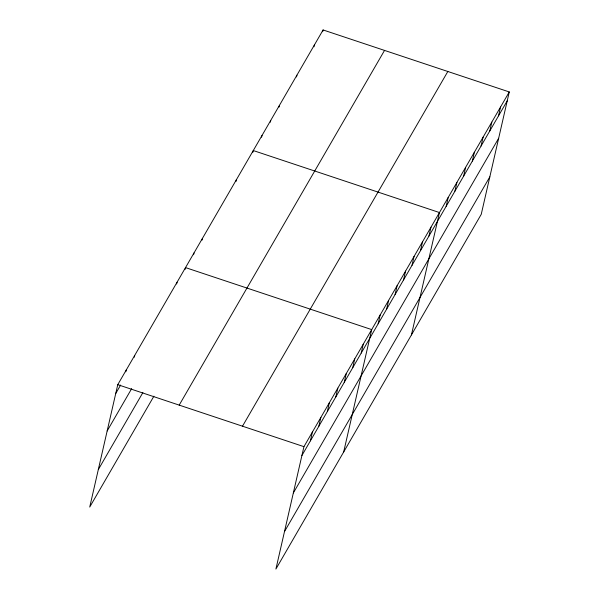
<?xml version="1.0" encoding="UTF-8"?>
<svg xmlns="http://www.w3.org/2000/svg" width="599" height="599" viewBox="0 0 599 599"><rect width="100%" height="100%" fill="white"/><g stroke="black" fill="none" stroke-linecap="round" stroke-linejoin="round"><path stroke-width="0.9" d="M509.27 91.947L303.94 446.659L275.907 569.05L481.237 214.337L509.27 91.947L323.093 29.95L117.763 384.663L89.73 507.054L153.921 396.164M125.827 371.799L126.232 370.032M134.296 357.169L134.7 355.394M176.645 284.008L177.049 282.241M185.113 269.378L185.518 267.603L371.702 329.6L343.669 451.998M193.582 254.747L193.994 252.973M202.058 240.109L202.462 238.342M235.939 181.587L236.343 179.812M252.875 152.318L253.28 150.551L439.456 212.548L411.423 334.938M261.598 137.246L262.01 135.479M270.329 122.174L270.733 120.399M279.052 107.094L279.463 105.327M296.505 76.942L296.917 75.175M313.958 46.797L314.37 45.022M322.689 31.717L323.093 29.95M310.379 440.871L312.408 432.021M318.855 426.233L320.877 417.391M327.324 411.603L329.345 402.76M335.792 396.972L337.821 388.13M344.26 382.342L346.289 373.499M352.736 367.711L354.758 358.868M361.204 353.081L363.226 344.23M378.141 323.812L380.17 314.969M386.61 309.181L388.639 300.339M395.085 294.551L397.107 285.708M403.554 279.92L405.575 271.077M412.022 265.29L414.051 256.439M420.491 250.652L422.52 241.809M428.966 236.021L430.988 227.178M446.158 206.318L448.187 197.468M454.888 191.238L456.91 182.395M463.611 176.166L465.64 167.323M472.341 161.086L474.363 152.243M481.064 146.014L483.094 137.171M489.795 130.941L491.816 122.099M498.518 115.862L500.547 107.019M115.734 393.506L120.639 385.037M107.154 430.981L131.668 388.624M98.311 469.586L142.891 392.577M179.198 405.119L384.536 50.406M242.498 426.196L447.835 71.483M301.911 455.502L507.248 100.789M293.33 492.97L498.668 138.257M284.488 531.575L489.825 176.87M117.763 384.663L303.94 446.659"/></g></svg>
